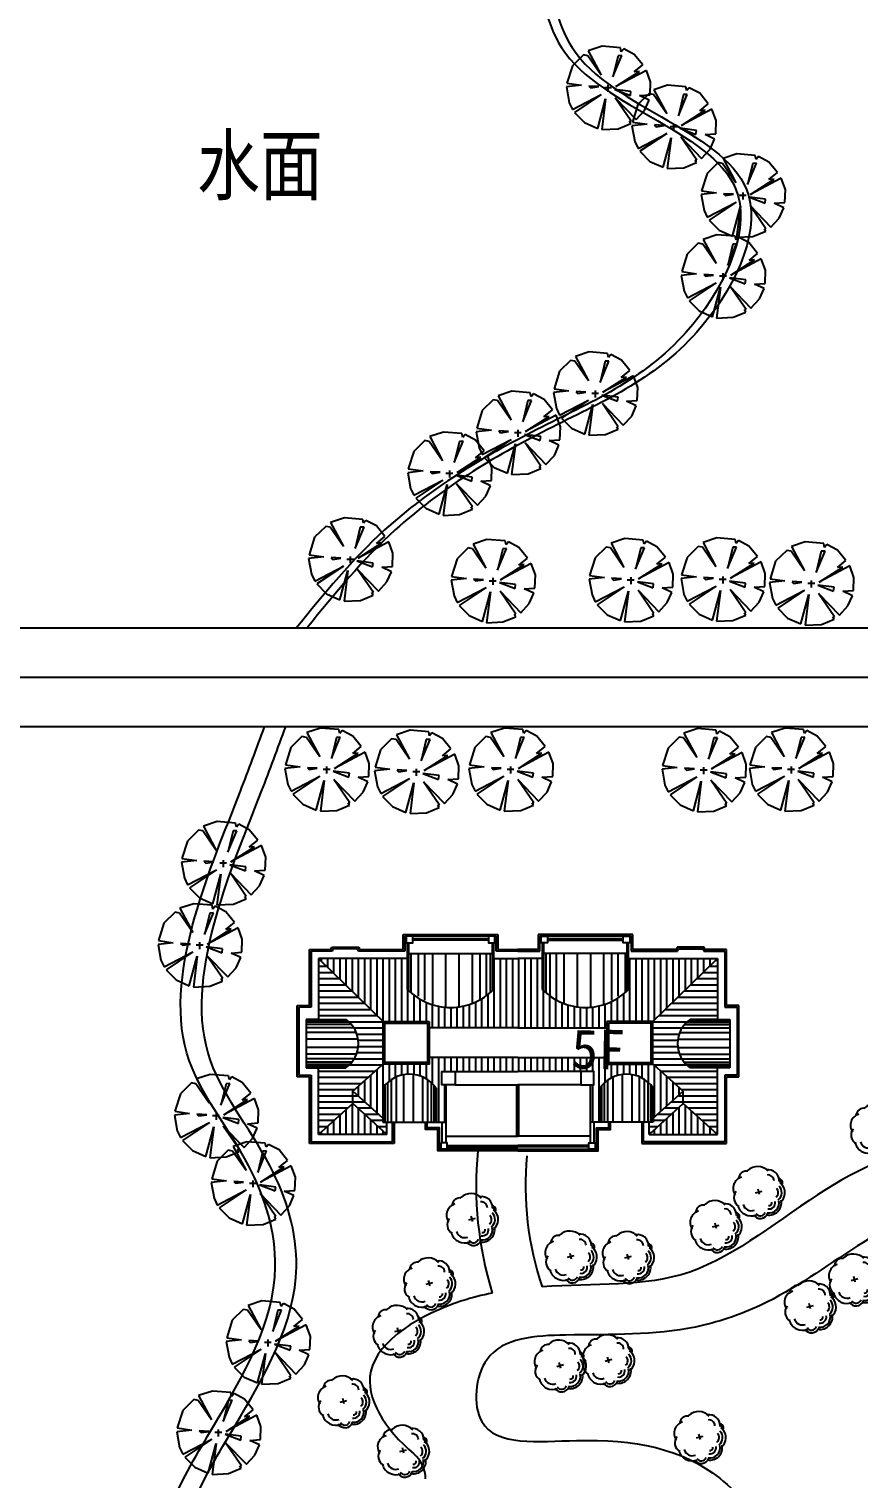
# Model space of a CAD drawing. Extents: x 225694 to 1397201, y -46174 to 794826.
# Drawn here: x 564215 to 614674, y 365935 to 454126 of the extents above; entities that cross this region are included whole.
import ezdxf
from ezdxf.enums import TextEntityAlignment as Align

# ---------------------------------------------------------------- set-up
doc = ezdxf.new("R2010")
doc.units = 0
doc.header["$LTSCALE"] = 0.5
doc.header["$MEASUREMENT"] = 0
for name, color, linetype in [('08-树', 73, 'Continuous'), ('KJ', 8, 'Continuous'), ('PUB_TEXT', 7, 'Continuous'), ('ZJ', 7, 'Continuous'), ('屋顶', 135, 'Continuous'), ('树', 124, 'Continuous'), ('路', 40, 'Continuous')]:
    doc.layers.add(name, color=color, linetype=linetype)
doc.styles.add('HZ', font='', dxfattribs={"width": 0.8})
doc.styles.add('等线体', font='')
doc.styles.get('HZ').set_extended_font_data('宋体')
doc.styles.get('等线体').set_extended_font_data('黑体')

# ---------------------------------------------------------------- blocks, each defined once
blk = doc.blocks.new('桂花')
at = {"layer": '08-树', "linetype": 'ByBlock'}
for p, q in [((0, 0), (-316, 0)), ((-149, -187), (-149, 195))]:
    blk.add_line(p, q, dxfattribs=at)
for centre, radius, start, end in [((-743, 93), 815, 118.84094, 207.99249), ((-612, 656), 626, 75.25333, 173.88926), ((-612, 656), 332, 75.25333, 173.88926), ((-367, 1210), 204, 31.9374, 177.28646), ((-367, 1210), 110, 31.9374, 177.28646), ((79, 732), 688, 22.6842, 120.58139), ((79, 732), 509, 22.6842, 120.58139), ((79, 732), 314, 22.6842, 120.58139), ((574, 395), 565, 335.05145, 87.04818), ((574, 395), 687, 335.05145, 87.04818), ((574, 395), 158, 335.05145, 87.04818), ((574, 395), 344, 335.05145, 87.04818), ((868, -183), 294, 286.7742, 55.27854), ((868, -183), 443, 286.7742, 55.27854), ((-1031, -465), 437, 155.37629, 247.63718), ((-552, -692), 652, 181.43938, 289.22617), ((287, -545), 475, 271.89809, 6.29095), ((287, -545), 769, 271.89809, 6.29095), ((-59, -897), 543, 216.09834, 316.34387)]:
    blk.add_arc(centre, radius, start, end, dxfattribs=at)
blk = doc.blocks.new('GUIHUA')
at = {"layer": '树', "linetype": 'ByBlock', "xscale": 1.0944, "yscale": 1.0944, "zscale": 1.0944}
blk.add_blockref('桂花', (169, -8), dxfattribs=at)
blk = doc.blocks.new('棕榈')
at = {"layer": '树', "color": 64, "linetype": 'Continuous'}
for p, q in [((-688, 831), (-995, 530)), ((-566, 808), (-688, 831)), ((-196, 270), (-566, 808)), ((-172, 1067), (-553, 940)), ((-553, 940), (-196, 270)), ((336, 1025), (-172, 1067)), ((127, 220), (373, 813)), ((270, 808), (127, 220)), ((373, 813), (270, 808)), ((360, 916), (336, 1025)), ((426, 996), (360, 916)), ((717, 842), (426, 996)), ((953, 551), (717, 842)), ((-995, 530), (-1146, 45)), ((1056, 402), (209, -50)), ((715, 357), (953, 551)), ((1170, 85), (1056, 402)), ((-1146, 45), (-738, -11)), ((0, -192), (0, 0)), ((209, -50), (863, 371)), ((863, 371), (715, 357)), ((1159, -278), (1170, 85)), ((-738, -11), (-1159, -58)), ((-1159, -58), (-1080, -495)), ((-990, -683), (-193, -267)), ((-193, -267), (-937, -763)), ((-537, -32), (-487, -82)), ((-265, -48), (-537, -32)), ((-487, -82), (-265, -48)), ((-294, -1205), (-73, -388)), ((-73, -388), (-180, -1239)), ((88, -84), (-103, -84)), ((177, -127), (611, -294)), ((625, -185), (177, -127)), ((633, -1004), (193, -363)), ((193, -363), (770, -961)), ((611, -294), (625, -185)), ((863, -297), (1159, -278)), ((1130, -424), (863, -297)), ((-1080, -495), (-990, -683)), ((-937, -763), (-662, -1041)), ((770, -961), (1003, -707)), ((1003, -707), (1130, -424)), ((-662, -1041), (-294, -1205)), ((275, -1218), (627, -1072)), ((627, -1072), (590, -1004)), ((590, -1004), (633, -1004)), ((-180, -1239), (275, -1218))]:
    blk.add_line(p, q, dxfattribs=at)
blk = doc.blocks.new('2w')
at = {"layer": 'KJ'}
h = blk.add_hatch(dxfattribs=at)
h.set_pattern_fill('ANSI31', color=256, scale=3000, angle=45, style=0)
h.paths.add_polyline_path([(1044197, 359183), (1044197, 357113), (1044797, 357113), (1044797, 359383), (1044557, 359383), (1044557, 360183), (1045357, 360183), (1049177, 360183), (1052997, 360183), (1053797, 360183), (1053797, 359383), (1053557, 359383), (1053557, 357113), (1054157, 357113), (1054157, 359183, -0.520128), (1057397, 359183), (1057397, 357347), (1059227, 358981), (1057388, 360633), (1054577, 360633), (1054577, 361033), (1049177, 361033), (1043777, 361033), (1043777, 360633), (1040966, 360633), (1039127, 358981), (1040957, 357347), (1040957, 359183, -0.520128)])
h.paths.add_polyline_path([(1042457, 365183), (1042457, 367053), (1037057, 367053), (1040975, 363233), (1043777, 363233), (1043777, 362833), (1049177, 362833), (1054577, 362833), (1054577, 363233), (1057380, 363233), (1061297, 367053), (1055897, 367053), (1055897, 365183, -0.419621), (1050657, 365183), (1050657, 367053), (1049177, 367053), (1047697, 367053), (1047697, 365183, -0.419621)])
h = blk.add_hatch(dxfattribs=at)
h.set_pattern_fill('ANSI31', color=256, scale=3000, angle=135, style=0)
h.paths.add_polyline_path([(1040977, 363230), (1037057, 367053), (1037057, 363353), (1038707, 363353, -0.52381), (1038707, 360413), (1037057, 360413), (1037057, 356363), (1039127, 358231), (1039127, 358981), (1040977, 360643)])
h.paths.add_polyline_path([(1039127, 358981), (1039127, 358231), (1041197, 356363), (1041197, 357113), (1040957, 357113), (1040957, 357347)])
h.paths.add_polyline_path([(1057397, 357347), (1057397, 357113), (1057157, 357113), (1057157, 356363), (1059227, 358231), (1059227, 358981)])
h.paths.add_polyline_path([(1061297, 360413), (1059647, 360413, -0.52381), (1059647, 363353), (1061297, 363353), (1061297, 367053), (1057377, 363230), (1057377, 360643), (1059227, 358981), (1059227, 358231), (1061297, 356363)])
h = blk.add_hatch(dxfattribs=at)
h.set_pattern_fill('ANSI31', color=256, scale=3000, angle=45, style=0)
h.paths.add_polyline_path([(1041197, 356363), (1039127, 358231), (1037057, 356363)])
h.paths.add_polyline_path([(1061297, 356363), (1059227, 358231), (1057157, 356363)])
for p, q in [((1042530, 367353), (1042530, 365107)), ((1042663, 367353), (1042663, 364979)), ((1043110, 367353), (1043110, 364775)), ((1043489, 367353), (1043489, 364526)), ((1043971, 367353), (1043971, 364302)), ((1044774, 367353), (1044774, 364110)), ((1045580, 367353), (1045580, 364110)), ((1046383, 367353), (1046383, 364302)), ((1046865, 367353), (1046865, 364526)), ((1047244, 367353), (1047244, 364775)), ((1047491, 367353), (1047491, 364979)), ((1047624, 367353), (1047624, 365107)), ((1050730, 367353), (1050730, 365107)), ((1050863, 367353), (1050863, 364979)), ((1051110, 367353), (1051110, 364775)), ((1051489, 367353), (1051489, 364526)), ((1051971, 367353), (1051971, 364302)), ((1052774, 367353), (1052774, 364110)), ((1053580, 367353), (1053580, 364110)), ((1054383, 367353), (1054383, 364302)), ((1054865, 367353), (1054865, 364526)), ((1055244, 367353), (1055244, 364775)), ((1055691, 367353), (1055691, 364979)), ((1055824, 367353), (1055824, 365107)), ((1038746, 363325), (1036307, 363325)), ((1038804, 363281), (1036307, 363281)), ((1038908, 363191), (1036307, 363191)), ((1039045, 363049), (1036307, 363049)), ((1039203, 362835), (1036307, 362835)), ((1039348, 362550), (1036307, 362550)), ((1059006, 362550), (1062047, 362550)), ((1059152, 362835), (1062047, 362835)), ((1059310, 363049), (1062047, 363049)), ((1059447, 363191), (1062047, 363191)), ((1059550, 363281), (1062047, 363281)), ((1059608, 363325), (1062047, 363325)), ((1039456, 362156), (1036307, 362156)), ((1039461, 361644), (1036307, 361644)), ((1058893, 361644), (1062047, 361644)), ((1058898, 362156), (1062047, 362156)), ((1039361, 361249), (1036307, 361249)), ((1039223, 360964), (1036307, 360964)), ((1039073, 360751), (1036307, 360751)), ((1058993, 361249), (1062047, 361249)), ((1059131, 360964), (1062047, 360964)), ((1059281, 360751), (1062047, 360751)), ((1038943, 360608), (1036307, 360608)), ((1038845, 360519), (1036307, 360519)), ((1038791, 360474), (1036307, 360474)), ((1041796, 357113), (1041796, 359865)), ((1042229, 357113), (1042229, 359999)), ((1042825, 357113), (1042825, 359991)), ((1043396, 357113), (1043396, 359848)), ((1054959, 357113), (1054959, 359848)), ((1055529, 357113), (1055529, 359991)), ((1056125, 357113), (1056125, 359999)), ((1056558, 357113), (1056558, 359865)), ((1059411, 360608), (1062047, 360608)), ((1059509, 360519), (1062047, 360519)), ((1059564, 360474), (1062047, 360474)), ((1041024, 357113), (1041024, 359273)), ((1041106, 357113), (1041106, 359369)), ((1041266, 357113), (1041266, 359527)), ((1041479, 357113), (1041479, 359691)), ((1043706, 357113), (1043706, 359701)), ((1043919, 357113), (1043919, 359526)), ((1044079, 357113), (1044079, 359350)), ((1044160, 357113), (1044160, 359239)), ((1054194, 357113), (1054194, 359239)), ((1054276, 357113), (1054276, 359350)), ((1054435, 357113), (1054435, 359526)), ((1054649, 357113), (1054649, 359701)), ((1056875, 357113), (1056875, 359691)), ((1057088, 357113), (1057088, 359527)), ((1057248, 357113), (1057248, 359369)), ((1057330, 357113), (1057330, 359273))]:
    blk.add_line(p, q, dxfattribs=at)
at = {"layer": '屋顶'}
for p, q in [((1042197, 368513), (1047957, 368513)), ((1042197, 367603), (1042197, 368513)), ((1047857, 368413), (1042297, 368413)), ((1042297, 368413), (1042297, 367503)), ((1042461, 367053), (1042461, 368013)), ((1042541, 367353), (1042541, 368013)), ((1047377, 368253), (1042777, 368253)), ((1047377, 368173), (1042777, 368173)), ((1047617, 368013), (1047617, 367353)), ((1047697, 368013), (1047697, 367053)), ((1047857, 367503), (1047857, 368413)), ((1047957, 368513), (1047957, 367603)), ((1050397, 368513), (1050397, 367603)), ((1056157, 368513), (1050397, 368513)), ((1050497, 367503), (1050497, 368413)), ((1050497, 368413), (1056057, 368413)), ((1050657, 368013), (1050657, 367053)), ((1050737, 368013), (1050737, 367353)), ((1050977, 368253), (1055577, 368253)), ((1050977, 368173), (1055577, 368173)), ((1055813, 367353), (1055813, 368013)), ((1055893, 367053), (1055893, 368013)), ((1056057, 368413), (1056057, 367503)), ((1056157, 367603), (1056157, 368513)), ((1036507, 367603), (1037808, 367603)), ((1036507, 364203), (1036507, 367603)), ((1037882, 367503), (1036607, 367503)), ((1037882, 367503), (1036607, 367503)), ((1036607, 367503), (1036607, 364103)), ((1037057, 367053), (1037057, 363353)), ((1042457, 367053), (1037057, 367053)), ((1037057, 367053), (1041077, 363133)), ((1037808, 367603), (1037853, 367753)), ((1037853, 367753), (1039502, 367753)), ((1037927, 367653), (1037882, 367503)), ((1039427, 367653), (1037927, 367653)), ((1039472, 367503), (1039427, 367653)), ((1042297, 367503), (1039472, 367503)), ((1042067, 367503), (1039472, 367503)), ((1039502, 367753), (1039547, 367603)), ((1039547, 367603), (1042197, 367603)), ((1047697, 367053), (1049177, 367053)), ((1049177, 367503), (1047857, 367503)), ((1047957, 367603), (1049177, 367603)), ((1050397, 367603), (1049177, 367603)), ((1049177, 367503), (1050497, 367503)), ((1050657, 367053), (1049177, 367053)), ((1055897, 367053), (1061297, 367053)), ((1056057, 367503), (1058882, 367503)), ((1058808, 367603), (1056157, 367603)), ((1056288, 367503), (1058882, 367503)), ((1061297, 367053), (1057277, 363133)), ((1058853, 367753), (1058808, 367603)), ((1060502, 367753), (1058853, 367753)), ((1058882, 367503), (1058927, 367653)), ((1058927, 367653), (1060427, 367653)), ((1060427, 367653), (1060472, 367503)), ((1060472, 367503), (1061747, 367503)), ((1060472, 367503), (1061747, 367503)), ((1060547, 367603), (1060502, 367753)), ((1061847, 367603), (1060547, 367603)), ((1061297, 367053), (1061297, 363353)), ((1061747, 367503), (1061747, 364103)), ((1061847, 364203), (1061847, 367603)), ((1035757, 364203), (1036507, 364203)), ((1035757, 359863), (1035757, 364203)), ((1036607, 364103), (1035857, 364103)), ((1035857, 364103), (1035857, 359963)), ((1037057, 363353), (1036307, 363353)), ((1036307, 363353), (1036307, 360413)), ((1037057, 363353), (1038707, 363353)), ((1037057, 363353), (1038707, 363353)), ((1061297, 363353), (1059647, 363353)), ((1061297, 363353), (1059647, 363353)), ((1061297, 363353), (1062047, 363353)), ((1061747, 364103), (1062497, 364103)), ((1062597, 364203), (1061847, 364203)), ((1062047, 363353), (1062047, 360413)), ((1062497, 364103), (1062497, 359963)), ((1062597, 359863), (1062597, 364203)), ((1049177, 362833), (1043677, 362833)), ((1049177, 362833), (1054677, 362833)), ((1039127, 358981), (1041077, 360733)), ((1049177, 361033), (1043677, 361033)), ((1049177, 361033), (1043677, 361033)), ((1049177, 361033), (1054677, 361033)), ((1049177, 361033), (1054677, 361033)), ((1059227, 358981), (1057277, 360733)), ((1036507, 359863), (1035757, 359863)), ((1035857, 359963), (1036607, 359963)), ((1036307, 360413), (1037057, 360413)), ((1036357, 359963), (1036607, 359963)), ((1036507, 355813), (1036507, 359863)), ((1036607, 359963), (1036607, 355913)), ((1036607, 359963), (1036607, 355913)), ((1037057, 356363), (1037057, 360413)), ((1037057, 360413), (1038707, 360413)), ((1045357, 360183), (1049177, 360183)), ((1052997, 360183), (1049177, 360183)), ((1061297, 360413), (1059647, 360413)), ((1062047, 360413), (1061297, 360413)), ((1061297, 356363), (1061297, 360413)), ((1061747, 359963), (1061747, 355913)), ((1061747, 359963), (1061747, 355913)), ((1062497, 359963), (1061747, 359963)), ((1061997, 359963), (1061747, 359963)), ((1061847, 355813), (1061847, 359863)), ((1061847, 359863), (1062597, 359863)), ((1039127, 358231), (1039127, 358981)), ((1040957, 357347), (1039127, 358981)), ((1040957, 359183), (1040957, 357113)), ((1044197, 359183), (1044197, 357113)), ((1044797, 359383), (1044797, 355853)), ((1045357, 359383), (1049177, 359383)), ((1049117, 356253), (1049117, 359383)), ((1052997, 359383), (1049177, 359383)), ((1049237, 356253), (1049237, 359383)), ((1053557, 359383), (1053557, 355853)), ((1054157, 359183), (1054157, 357113)), ((1057397, 359183), (1057397, 357113)), ((1057397, 357347), (1059227, 358981)), ((1059227, 358231), (1059227, 358981)), ((1037057, 356363), (1039127, 358231)), ((1041197, 356363), (1039127, 358231)), ((1057157, 356363), (1059227, 358231)), ((1061297, 356363), (1059227, 358231)), ((1041197, 356363), (1037057, 356363)), ((1040957, 357113), (1044397, 357113)), ((1041197, 356363), (1041197, 357113)), ((1041547, 355913), (1041547, 357113)), ((1041547, 355913), (1041547, 357113)), ((1041647, 357113), (1041647, 355813)), ((1044097, 357113), (1044797, 357113)), ((1044557, 357113), (1044557, 355853)), ((1054257, 357113), (1053557, 357113)), ((1053797, 357113), (1053797, 355853)), ((1057397, 357113), (1053957, 357113)), ((1056707, 357113), (1056707, 355813)), ((1056807, 355913), (1056807, 357113)), ((1056807, 355913), (1056807, 357113)), ((1057157, 356363), (1057157, 357113)), ((1057157, 356363), (1061297, 356363)), ((1041647, 355813), (1036507, 355813)), ((1036607, 355913), (1041547, 355913)), ((1036607, 355913), (1041547, 355913)), ((1044797, 356253), (1049177, 356253)), ((1044877, 355693), (1049177, 355693)), ((1044877, 355613), (1049177, 355613)), ((1053557, 356253), (1049177, 356253)), ((1053477, 355693), (1049177, 355693)), ((1053477, 355613), (1049177, 355613)), ((1056707, 355813), (1061847, 355813)), ((1061747, 355913), (1056807, 355913)), ((1061747, 355913), (1056807, 355913))]:
    blk.add_line(p, q, dxfattribs=at)
for points in [[(1042377, 368413), (1042377, 368013), (1042777, 368013), (1042777, 368413)], [(1047377, 368413), (1047377, 368013), (1047777, 368013), (1047777, 368413)], [(1050977, 368413), (1050977, 368013), (1050577, 368013), (1050577, 368413)], [(1055977, 368413), (1055977, 368013), (1055577, 368013), (1055577, 368413)], [(1043777, 363233), (1043777, 360633), (1040977, 360633), (1040977, 363233)], [(1043677, 363133), (1043677, 360733), (1041077, 360733), (1041077, 363133)], [(1054577, 363233), (1054577, 360633), (1057377, 360633), (1057377, 363233)], [(1054677, 363133), (1054677, 360733), (1057277, 360733), (1057277, 363133)], [(1045357, 360183), (1045357, 359383), (1044557, 359383), (1044557, 360183)], [(1052997, 360183), (1052997, 359383), (1053797, 359383), (1053797, 360183)], [(1044477, 355853), (1044477, 355453), (1044877, 355453), (1044877, 355853)], [(1053877, 355853), (1053877, 355453), (1053477, 355453), (1053477, 355853)]]:
    blk.add_lwpolyline(points, close=True, dxfattribs=at)
for points in [[(1042457, 365183), (1042457, 367353), (1047697, 367353), (1047697, 365183)], [(1055897, 365183), (1055897, 367353), (1050657, 367353), (1050657, 365183)], [(1049177, 355353), (1044297, 355353), (1044297, 356663), (1043557, 356663), (1043557, 357113)], [(1049177, 355453), (1044397, 355453), (1044397, 356763), (1043657, 356763), (1043657, 357113)], [(1049177, 355453), (1053957, 355453), (1053957, 356763), (1054697, 356763), (1054697, 357113)], [(1049177, 355353), (1054057, 355353), (1054057, 356663), (1054797, 356663), (1054797, 357113)]]:
    blk.add_lwpolyline(points, dxfattribs=at)
for centre, radius, start, end in [((1045077, 367755), 3672, 224.4721, 315.5279), ((1053277, 367755), 3672, 224.4721, 315.5279), ((1037689, 361883), 1788, 304.70805, 55.29195), ((1060665, 361883), 1788, 124.70805, 235.29195), ((1042577, 358047), 1979, 35.03957, 144.96043), ((1055777, 358047), 1979, 35.03957, 144.96043)]:
    blk.add_arc(centre, radius, start, end, dxfattribs=at)

msp = doc.modelspace()

# ---------------------------------------------------------------- linework, layer by layer
at = {"layer": '路', "color": 7}
for p, q in [((683598.6, 417688.9), (510672.7, 417688.9)), ((830824.1, 414688.9), (504489.6, 414688.9)), ((683598.6, 411688.9), (511652.4, 411688.9))]:
    msp.add_line(p, q, dxfattribs=at)
for centre, radius, start, end in [((613400.5, 383751.2), 22002.4, 174.429527, 197.198192), ((613400.5, 383751.2), 19002.4, 174.429527, 198.796455), ((586321.7, 365935.5), 2000, 360, 49.757811)]:
    msp.add_arc(centre, radius, start, end, dxfattribs=at)
for points, knots in [([(553101.4, 417688.9), (549728.2, 422206.6), (543021.5, 431188.9), (556876.4, 441739.4), (556629.4, 455530.5), (550022.4, 466092.4), (555881.1, 476861.3), (562293.5, 484681.4), (574569.6, 490131), (579698, 478078.4), (592603.4, 479361), (599953.3, 489939.7), (612573.2, 480549.6), (620705.9, 491539), (628964.4, 500312.3), (647942.3, 493233.1), (641878.6, 510856.5), (648155.1, 520301.5), (647837, 532724.8), (659124.5, 536520.4), (666190.4, 544921.6), (676667.9, 542037.2), (685285.3, 539216.9), (692250.4, 544496.6), (701425.3, 539493), (706458.9, 544918.1), (709236.7, 547912)], [0, 0, 0, 0, 14427.2896194, 28684.5625826, 41813.7522732, 52705.2155961, 63262.7905587, 74483.0928484, 85762.2605936, 93119.153961, 107355.6559832, 114359.7475777, 127672.2000607, 138947.3166207, 149121.1998097, 163357.697375, 177033.0047384, 185159.3922129, 198301.1106652, 208161.8521645, 217572.0777821, 228569.6187249, 237392.0694759, 243284.2380735, 252106.6841135, 262970.405513, 262970.405513, 262970.405513, 262970.405513]), ([(553745.5, 417688.9), (550372.3, 422206.6), (543665.6, 431188.9), (557520.4, 441739.4), (557273.4, 455530.5), (550666.5, 466092.4), (556525.2, 476861.3), (562937.6, 484681.4), (575213.7, 490131), (580342.1, 478078.4), (593247.5, 479361), (600597.4, 489939.7), (613217.3, 480549.6), (621350, 491539), (629608.5, 500312.3), (648586.4, 493233.1), (642522.7, 510856.5), (648799.1, 520301.5), (648481.1, 532724.8), (659768.6, 536520.4), (666834.5, 544921.6), (677312, 542037.2), (685929.3, 539216.9), (692894.5, 544496.6), (702069.4, 539493), (707103, 544918.1), (709880.7, 547912)], [0, 0, 0, 0, 14427.2896194, 28684.5625826, 41813.7522732, 52705.2155961, 63262.7905587, 74483.0928484, 85762.2605936, 93119.153961, 107355.6559832, 114359.7475777, 127672.2000607, 138947.3166207, 149121.1998097, 163357.697375, 177033.0047384, 185159.3922129, 198301.1106652, 208161.8521645, 217572.0777821, 228569.6187249, 237392.0694759, 243284.2380735, 252106.6841135, 262970.405513, 262970.405513, 262970.405513, 262970.405513]), ([(709880.7, 545702.5), (708963.6, 543068.6), (707510.6, 538896.1), (701810.8, 539164.8), (698242.8, 540307.7), (693680.2, 541908.4), (690998, 536584.3), (685204.2, 536808.5), (680114.2, 537684.8), (675512.3, 539520.6), (669958.6, 539671.7), (668017.9, 534552.3), (662659.6, 533618.9), (656869.4, 533626.7), (653576.5, 528706.7), (649595.5, 523303.4), (653859.1, 516925.2), (649336.8, 511628.4), (653331.7, 505481.4), (653131.3, 498628.1), (653129.2, 488113.6), (645768.3, 489725.3), (643230.9, 484709.6), (637340.3, 481312.1), (628891.3, 480780.1), (618439.7, 481029.5), (612634.5, 471226.7), (602695.7, 475225.8), (596488.5, 470383.6), (589941.8, 464523.9), (595161.7, 458878.1), (596075.7, 449789), (610743.3, 447001.1), (604220.9, 433872.9), (594977.8, 429999.5), (586205.4, 424735), (582158.9, 419772.7), (580459.7, 417688.9)], [0, 0, 0, 0, 7298.9757818, 11563.0507456, 15022.9854729, 19319.0542986, 23640.9120085, 29639.7180495, 34725.5078593, 39355.625455, 44961.2972709, 48404.2163004, 53910.5429632, 59758.7015639, 64739.545937, 70698.9667969, 78365.9125158, 82764.5497023, 88560.1729544, 96937.592262, 106177.2555277, 110084.4406177, 115058.6784215, 120810.6139395, 129978.3438057, 140332.1069786, 150108.2040223, 157353.0789168, 167374.9675794, 172780.9820691, 179827.6393974, 185567.1267276, 199556.6919136, 208458.2677455, 219294.560966, 230387.2083651, 238417.0535732, 238417.0535732, 238417.0535732, 238417.0535732]), ([(710524.8, 545702.5), (709607.6, 543068.6), (708154.6, 538896.1), (702454.8, 539164.8), (698886.9, 540307.7), (694324.3, 541908.4), (691642.1, 536584.3), (685848.3, 536808.5), (680758.3, 537684.8), (676156.4, 539520.6), (670602.7, 539671.7), (668662, 534552.3), (663303.7, 533618.9), (657513.5, 533626.7), (654220.5, 528706.7), (650239.6, 523303.4), (654503.2, 516925.2), (649980.9, 511628.4), (653975.8, 505481.4), (653775.4, 498628.1), (653773.3, 488113.6), (646412.4, 489725.3), (643875, 484709.6), (637984.3, 481312.1), (629535.4, 480780.1), (619083.8, 481029.5), (613278.6, 471226.7), (603339.8, 475225.8), (597132.5, 470383.6), (590585.9, 464523.9), (595805.8, 458878.1), (596719.7, 449789), (611387.4, 447001.1), (604865, 433872.9), (595621.9, 429999.5), (586849.4, 424735), (582803, 419772.7), (581103.8, 417688.9)], [0, 0, 0, 0, 7298.9757818, 11563.0507456, 15022.9854729, 19319.0542986, 23640.9120085, 29639.7180495, 34725.5078593, 39355.625455, 44961.2972709, 48404.2163004, 53910.5429632, 59758.7015639, 64739.545937, 70698.9667969, 78365.9125158, 82764.5497023, 88560.1729544, 96937.592262, 106177.2555277, 110084.4406177, 115058.6784215, 120810.6139395, 129978.3438057, 140332.1069786, 150108.2040223, 157353.0789168, 167374.9675794, 172780.9820691, 179827.6393974, 185567.1267276, 199556.6919136, 208458.2677455, 219294.560966, 230387.2083651, 238417.0535732, 238417.0535732, 238417.0535732, 238417.0535732]), ([(570722.3, 328875.5), (571701.9, 330359.7), (573960, 333781.1), (576049.5, 340417.5), (573038.9, 348381.7), (565355.4, 350165.9), (558840.6, 357103.2), (564466.2, 370254.5), (551291.5, 368552.7), (543046.7, 380876.2), (557207.8, 385712.8), (559642.9, 398706.7), (551584.8, 404690.3), (552276.2, 409653.2), (552559.8, 411688.9)], [0, 0, 0, 0, 5329.3644124, 12284.9524566, 20315.5484856, 27205.7867362, 34717.3054359, 46430.0683585, 54262.4306585, 65321.8023518, 76663.6459525, 88658.9363313, 97024.5629701, 102841.9447248, 102841.9447248, 102841.9447248, 102841.9447248]), ([(571366.4, 328875.5), (572346, 330359.7), (574604.1, 333781.1), (576693.5, 340417.5), (573683, 348381.7), (565999.5, 350165.9), (559484.7, 357103.2), (565110.3, 370254.5), (551935.6, 368552.7), (543690.8, 380876.2), (557851.8, 385712.8), (560287, 398706.7), (552228.8, 404690.3), (552920.3, 409653.2), (553203.9, 411688.9)], [0, 0, 0, 0, 5329.3644124, 12284.9524566, 20315.5484856, 27205.7867362, 34717.3054359, 46430.0683585, 54262.4306585, 65321.8023518, 76663.6459525, 88658.9363313, 97024.5629701, 102841.9447248, 102841.9447248, 102841.9447248, 102841.9447248]), ([(573507.1, 326625.6), (574517.5, 327990), (576569.4, 330760.8), (579076.6, 335785), (580191.5, 341565.5), (577842.9, 346570.2), (575335.7, 350357.9), (571428.1, 352874.9), (571203.9, 358430.1), (572300.5, 363919.5), (576250.1, 370484.7), (580276.1, 377429.9), (577787, 385691.3), (572614.2, 391616), (573995.5, 400306.3), (576634.3, 406514.4), (578052.3, 410376), (578534.4, 411688.9)], [0, 0, 0, 0, 5079.3709658, 10314.9210602, 16867.6088063, 21758.3163926, 26409.090325, 30549.1212991, 34664.6579832, 41806.0647915, 47334.0479162, 57715.2582147, 64102.8834497, 71888.5197487, 80192.9078909, 88318.129748, 92503.4960219, 92503.4960219, 92503.4960219, 92503.4960219]), ([(574795.3, 326625.6), (575805.7, 327990), (577857.5, 330760.8), (580364.8, 335785), (581479.7, 341565.5), (579131.1, 346570.2), (576623.9, 350357.9), (572716.3, 352874.9), (572492, 358430.1), (573588.7, 363919.5), (577538.2, 370484.7), (581564.3, 377429.9), (579075.2, 385691.3), (573902.3, 391616), (575283.7, 400306.3), (577922.5, 406514.4), (579340.4, 410376), (579822.5, 411688.9)], [0, 0, 0, 0, 5079.3709658, 10314.9210602, 16867.6088063, 21758.3163926, 26409.090325, 30549.1212991, 34664.6579832, 41806.0647915, 47334.0479162, 57715.2582147, 64102.8834497, 71888.5197487, 80192.9078909, 88318.129748, 92503.4960219, 92503.4960219, 92503.4960219, 92503.4960219]), ([(626619.1, 386521.8), (624654.4, 386618.6), (619729.6, 387037.7), (612153.1, 383822.4), (604759.5, 377311.5), (598605.8, 377839.2), (595411.5, 377628.5)], [23065.9814637, 23065.9814637, 23065.9814637, 23065.9814637, 28882.940922, 37486.6528348, 47199.9065177, 56529.7794214, 56529.7794214, 56529.7794214, 56529.7794214]), ([(627200.7, 382955.4), (626835.2, 382996.7), (624478.9, 383243.2), (619977.5, 383203.8), (614266.1, 380088.3), (609665.1, 376650.2), (603489.8, 374606.8), (598150.1, 374795), (591529, 374496.1), (590934.9, 367691.2), (599152.1, 368724.4), (605435.5, 367504), (609427.2, 362498.3), (614104.1, 361349.2), (619365.6, 361232.9), (625554.8, 362279.4), (630487.2, 358804.6), (633706.4, 354128.1), (638753.8, 355888.7), (643222.4, 355178.3), (647080.4, 354465.1), (648972.1, 353247.7), (649615.9, 352833.3)], [23155.8400522, 23155.8400522, 23155.8400522, 23155.8400522, 24247.2148354, 30175.9961714, 36354.0748229, 43290.1990114, 47449.806198, 55358.0768967, 60350.7324241, 64144.2024226, 70013.2460596, 79026.7981889, 83805.2220493, 88121.1503174, 92892.6030224, 99798.8827802, 105863.8529029, 110286.8760139, 114902.7768101, 119682.7055962, 124110.0381983, 126394.0128963, 126394.0128963, 126394.0128963, 126394.0128963]), ([(592381.8, 377245.6), (591770.9, 377122.6), (588658.8, 376330.1), (583216.9, 373087), (585832.7, 368969.5), (587613.7, 367462.1)], [59430.9253781, 59430.9253781, 59430.9253781, 59430.9253781, 61158.8068559, 68156.7918114, 74103.0275695, 74103.0275695, 74103.0275695, 74103.0275695])]:
    msp.add_open_spline(points, degree=3, knots=knots, dxfattribs=at)

# ---------------------------------------------------------------- block references
at = {"layer": 'KJ', "color": 7}
msp.add_blockref('2w', (-455235.2, 30534.1), dxfattribs=at)
at = {"layer": '树', "color": 7, "xscale": 2.197147679980844, "yscale": 2.197147679980844, "zscale": 2.19714768}
for p in [(599432.9, 450729.2), (603416.7, 448364.6), (607625.1, 444180.3), (606416.4, 439268.3), (598651.1, 432141), (593949.8, 429749.4), (589789.8, 427269.1), (583763, 422050.8), (592426.5, 420737.3), (600815.7, 420789.8), (606407.7, 420827.7), (611789.1, 420586), (582322.1, 409267.9), (587774.2, 409128.2), (593506, 409267.9), (605249.2, 409230), (610561.6, 409267.9), (576032.8, 403573.3), (574606.3, 398579.3), (575603.3, 388199.2), (577839.2, 384100.3), (578750.7, 374423.1), (575744, 368939.7)]:
    msp.add_blockref('棕榈', p, dxfattribs=at)
at = {"layer": '树', "color": 7, "rotation": 284.9686464037668}
for p in [(615712.6, 387214.4), (608588.5, 383395.5), (591159.3, 381758.5), (605976.3, 381329.1), (597160.4, 379480.2), (600643.2, 379447.5), (588562.2, 377848.9), (614406.5, 378078.8), (611698.9, 376447.4), (586663, 374959.6), (599446, 373172.3), (596507.4, 372846), (583337.9, 370670.9), (586972, 367662), (604996.8, 368495.7)]:
    msp.add_blockref('GUIHUA', p, dxfattribs=at)

# ---------------------------------------------------------------- texts
at = {"layer": 'PUB_TEXT', "color": 7, "style": 'HZ', "width": 0.8}
msp.add_text('水面', height=3500, dxfattribs=at).set_placement((578251.4, 445903.6), align=Align.MIDDLE)
at = {"layer": 'ZJ', "color": 7, "linetype": 'Continuous', "style": '等线体'}
msp.add_text('5F', height=2400, rotation=358.735354, dxfattribs=at).set_placement((598819.6, 392052.7), align=Align.MIDDLE)

doc.saveas('drawing.dxf')
